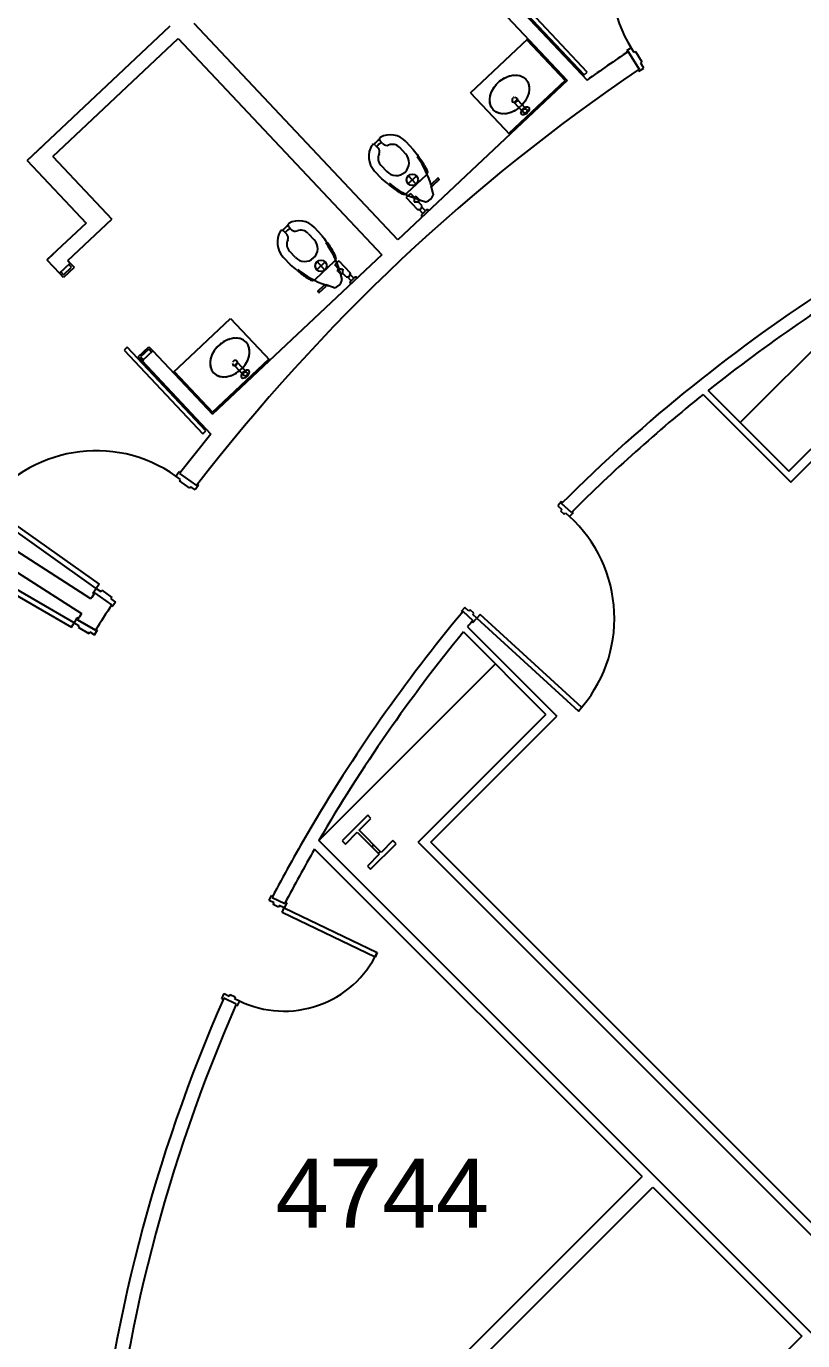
# Model space of a CAD drawing. Header units: inches. Extents: x -1050 to 5570, y -48 to 4302.
# Drawn here: x 309.5 to 580.3, y 3409.2 to 3867.5 of the extents above; entities that cross this region are included whole.
import ezdxf

# ---------------------------------------------------------------- set-up
doc = ezdxf.new("R2010")
doc.units = ezdxf.units.IN
doc.header["$LTSCALE"] = 98
doc.header["$MEASUREMENT"] = 0
for name, color, linetype in [('A-ANNO-ROOM', 4, 'CONTINUOUS'), ('A-COLS', 5, 'CONTINUOUS'), ('A-DOOR', 2, 'CONTINUOUS'), ('A-FLOR-PFIX', 2, 'CONTINUOUS'), ('A-WALL-FULL', 6, 'CONTINUOUS')]:
    doc.layers.add(name, color=color, linetype=linetype)
doc.styles.add('Arial', font='arial.ttf')

msp = doc.modelspace()

# ---------------------------------------------------------------- linework, layer by layer
at = {"layer": 'A-COLS'}
for p, q in [((428.57, 3592.38), (419.66, 3583.46)), ((425.55, 3587.16), (429.67, 3591.27)), ((429.67, 3591.27), (428.57, 3592.38)), ((420.76, 3582.36), (424.87, 3586.48)), ((424.87, 3586.48), (432.57, 3578.78)), ((433.25, 3579.46), (425.55, 3587.16)), ((419.66, 3583.46), (420.76, 3582.36)), ((429.56, 3573.57), (438.47, 3582.48)), ((429.95, 3581.4), (430.63, 3582.08)), ((432.25, 3579.1), (432.93, 3579.78)), ((437.36, 3583.58), (433.25, 3579.46)), ((438.47, 3582.48), (437.36, 3583.58)), ((432.57, 3578.78), (428.45, 3574.67)), ((428.45, 3574.67), (429.56, 3573.57))]:
    msp.add_line(p, q, dxfattribs=at)
at = {"layer": 'A-DOOR'}
for p, q in [((476.62, 3879.68), (504.03, 3850.54)), ((505.12, 3851.57), (477.71, 3880.71)), ((520.45, 3859.98), (518.75, 3858.92)), ((521.47, 3858.33), (520.45, 3859.98)), ((518.75, 3858.92), (519.02, 3858.49)), ((519.02, 3858.49), (519.44, 3858.76)), ((519.44, 3858.76), (523.27, 3852.6)), ((522, 3858.66), (521.47, 3858.33)), ((524.32, 3854.95), (522, 3858.66)), ((523.79, 3854.62), (524.32, 3854.95)), ((504.03, 3850.54), (505.12, 3851.57)), ((523.27, 3852.6), (522.85, 3852.34)), ((522.85, 3852.34), (523.11, 3851.91)), ((523.11, 3851.91), (524.81, 3852.97)), ((524.81, 3852.97), (523.79, 3854.62)), ((321.07, 3781.41), (321.53, 3781.84)), ((322.44, 3779.96), (321.07, 3781.41)), ((321.53, 3781.84), (322.47, 3780.84)), ((326.17, 3783.46), (322.44, 3779.96)), ((322.47, 3780.84), (325.29, 3783.49)), ((324.35, 3784.5), (324.81, 3784.92)), ((325.29, 3783.49), (324.35, 3784.5)), ((324.81, 3784.92), (326.18, 3783.47)), ((344.69, 3755.58), (343.6, 3754.55)), ((343.6, 3754.55), (371.01, 3725.41)), ((372.1, 3726.44), (344.69, 3755.58)), ((348.48, 3752.28), (352.21, 3755.79)), ((348.48, 3752.28), (352.21, 3755.78)), ((352.19, 3754.91), (349.36, 3752.25)), ((352.19, 3754.9), (349.37, 3752.25)), ((352.19, 3754.91), (353.13, 3753.9)), ((352.21, 3755.79), (353.59, 3754.33)), ((353.58, 3754.33), (353.13, 3753.9)), ((353.58, 3754.33), (353.13, 3753.9)), ((348.48, 3752.28), (349.85, 3750.82)), ((349.36, 3752.25), (350.31, 3751.25)), ((350.31, 3751.25), (349.85, 3750.82)), ((350.31, 3751.25), (349.85, 3750.82)), ((371.01, 3725.41), (372.1, 3726.44)), ((361.68, 3710.63), (362.84, 3712.26)), ((363.26, 3709.5), (361.68, 3710.63)), ((362.84, 3712.26), (363.25, 3711.97)), ((362.9, 3708.99), (363.26, 3709.5)), ((366.47, 3706.46), (362.9, 3708.99)), ((363.25, 3711.97), (362.96, 3711.56)), ((362.96, 3711.56), (368.87, 3707.36)), ((366.83, 3706.97), (366.47, 3706.46)), ((368.41, 3705.85), (366.83, 3706.97)), ((369.57, 3707.48), (368.41, 3705.85)), ((368.87, 3707.36), (369.16, 3707.77)), ((369.16, 3707.77), (369.57, 3707.48)), ((333.88, 3671.5), (294.75, 3699.3)), ((295.76, 3700.73), (334.89, 3672.93)), ((496.15, 3701.82), (494.8, 3700.34)), ((494.8, 3700.34), (496.23, 3699.04)), ((496.23, 3699.04), (495.81, 3698.57)), ((496.52, 3701.48), (496.15, 3701.82)), ((496.18, 3701.11), (496.52, 3701.48)), ((499.6, 3697.99), (496.18, 3701.11)), ((495.81, 3698.57), (497.1, 3697.39)), ((497.1, 3697.39), (497.52, 3697.86)), ((497.52, 3697.86), (498.96, 3696.55)), ((498.96, 3696.55), (500.3, 3698.03)), ((499.94, 3698.36), (499.6, 3697.99)), ((500.3, 3698.03), (499.94, 3698.36)), ((283.76, 3682.06), (325.28, 3657.99)), ((326.16, 3659.5), (284.63, 3683.58)), ((332.72, 3669.87), (333.88, 3671.5)), ((334.89, 3672.93), (333.88, 3671.5)), ((333.88, 3671.5), (335.46, 3670.38)), ((333.13, 3669.58), (332.72, 3669.87)), ((333.42, 3669.99), (333.13, 3669.58)), ((339.33, 3665.79), (333.43, 3669.97)), ((335.46, 3670.38), (335.81, 3670.88)), ((335.81, 3670.88), (339.38, 3668.35)), ((339.38, 3668.35), (339.02, 3667.84)), ((339.02, 3667.84), (340.6, 3666.72)), ((339.04, 3665.38), (339.33, 3665.79)), ((339.44, 3665.09), (339.04, 3665.38)), ((340.6, 3666.72), (339.44, 3665.09)), ((462.44, 3664.89), (461.09, 3663.41)), ((461.09, 3663.41), (461.46, 3663.08)), ((461.46, 3663.08), (461.8, 3663.45)), ((461.8, 3663.45), (465.21, 3660.33)), ((463.87, 3663.59), (462.44, 3664.89)), ((464.29, 3664.04), (463.87, 3663.59)), ((465.58, 3662.86), (464.29, 3664.04)), ((465.16, 3662.41), (465.58, 3662.86)), ((466.59, 3661.1), (465.16, 3662.41)), ((467.77, 3662.39), (466.59, 3661.1)), ((503.22, 3630.03), (467.77, 3662.39)), ((325.28, 3657.99), (326.16, 3659.5)), ((327.16, 3661.23), (326.16, 3659.5)), ((326.16, 3659.5), (327.84, 3658.53)), ((327.6, 3660.98), (327.16, 3661.23)), ((327.34, 3660.55), (327.6, 3660.98)), ((333.62, 3656.91), (327.36, 3660.54)), ((327.84, 3658.53), (327.53, 3658)), ((327.53, 3658), (331.31, 3655.8)), ((465.21, 3660.33), (464.88, 3659.96)), ((464.88, 3659.96), (465.25, 3659.62)), ((465.25, 3659.62), (466.59, 3661.1)), ((466.59, 3661.1), (502.04, 3628.74)), ((331.31, 3655.8), (331.62, 3656.34)), ((331.62, 3656.34), (333.3, 3655.36)), ((333.3, 3655.36), (334.3, 3657.09)), ((333.87, 3657.35), (333.62, 3656.91)), ((334.3, 3657.09), (333.87, 3657.35)), ((502.04, 3628.74), (503.22, 3630.03)), ((394.14, 3562.65), (395.01, 3564.45)), ((395.89, 3561.81), (394.14, 3562.65)), ((395.01, 3564.45), (395.46, 3564.23)), ((395.46, 3564.23), (395.25, 3563.78)), ((395.25, 3563.78), (399.64, 3561.67)), ((395.62, 3561.25), (395.89, 3561.81)), ((400.31, 3561.9), (399.44, 3560.1)), ((399.64, 3561.67), (399.86, 3562.12)), ((399.86, 3562.12), (400.31, 3561.9)), ((397.43, 3560.38), (395.62, 3561.25)), ((397.69, 3560.94), (397.43, 3560.38)), ((399.44, 3560.1), (397.69, 3560.94)), ((398.68, 3558.52), (399.44, 3560.1)), ((431.12, 3542.92), (398.68, 3558.52)), ((399.44, 3560.1), (431.88, 3544.5)), ((431.88, 3544.5), (431.12, 3542.92)), ((377.68, 3528.4), (378.54, 3530.2)), ((378.54, 3530.2), (380.29, 3529.36)), ((380.29, 3529.36), (380.56, 3529.93)), ((380.56, 3529.93), (382.36, 3529.06)), ((378.13, 3528.18), (377.68, 3528.4)), ((378.34, 3528.63), (378.13, 3528.18)), ((382.74, 3526.52), (378.34, 3528.63)), ((382.36, 3529.06), (382.09, 3528.5)), ((382.09, 3528.5), (383.84, 3527.66)), ((382.52, 3526.07), (382.74, 3526.52)), ((382.97, 3525.85), (382.52, 3526.07)), ((383.84, 3527.66), (382.97, 3525.85))]:
    msp.add_line(p, q, dxfattribs=at)
for centre, radius, start, end in [((561.2, 3885.34), 48, 121.8976, 211.8976), ((561.2, 3885.34), 48, 121.8976, 211.8976), ((333.88, 3671.5), 48, 54.6008, 144.6008), ((333.88, 3671.5), 48, 54.6008, 144.6008), ((466.59, 3661.1), 48, 317.6072, 47.6072), ((466.59, 3661.1), 48, 317.6072, 47.6072), ((399.44, 3560.1), 36, 244.3181, 334.3181), ((399.44, 3560.1), 36, 244.3181, 334.3181)]:
    msp.add_arc(centre, radius, start, end, dxfattribs=at)
at = {"layer": 'A-FLOR-PFIX'}
for p, q in [((464.38, 3844.34), (484.41, 3863.19)), ((484.05, 3862.84), (497.41, 3848.64)), ((477.42, 3850.02), (478.86, 3850.41)), ((478.86, 3850.41), (480.26, 3850.51)), ((480.26, 3850.51), (481.56, 3850.32)), ((481.56, 3850.32), (482.71, 3849.83)), ((471.75, 3844.69), (472.5, 3846.07)), ((472.5, 3846.07), (473.49, 3847.34)), ((473.49, 3847.34), (474.68, 3848.45)), ((474.68, 3848.45), (476.01, 3849.36)), ((476.01, 3849.36), (477.42, 3850.02)), ((497.41, 3848.64), (477.74, 3830.14)), ((482.55, 3849.93), (482.77, 3849.8)), ((482.71, 3849.83), (483.65, 3849.08)), ((483.65, 3849.08), (484.34, 3848.1)), ((484.34, 3848.1), (484.75, 3846.93)), ((484.87, 3845.62), (484.69, 3844.22)), ((484.75, 3846.93), (484.87, 3845.62)), ((464.38, 3844.34), (478.08, 3829.78)), ((471.09, 3841.89), (471.28, 3843.28)), ((471.21, 3840.58), (471.09, 3841.89)), ((471.28, 3843.28), (471.75, 3844.69)), ((479.1, 3841.11), (479.01, 3841.23)), ((479.49, 3840.92), (479.1, 3841.11)), ((480.12, 3841.03), (479.49, 3840.92)), ((479.59, 3840.95), (480.68, 3841.97)), ((482.85, 3837.49), (479.59, 3840.95)), ((479.85, 3842.75), (480.39, 3842.59)), ((480.79, 3841.65), (480.12, 3841.03)), ((480.39, 3842.59), (480.72, 3842.24)), ((480.68, 3841.97), (483.94, 3838.51)), ((480.72, 3842.24), (480.83, 3841.87)), ((480.83, 3841.87), (480.79, 3841.65)), ((483.46, 3841.44), (482.47, 3840.17)), ((484.21, 3842.81), (483.46, 3841.44)), ((484.69, 3844.22), (484.21, 3842.81)), ((471.62, 3839.4), (471.21, 3840.58)), ((471.66, 3839.34), (471.54, 3839.57)), ((472.31, 3838.42), (471.62, 3839.4)), ((473.25, 3837.67), (472.31, 3838.42)), ((474.4, 3837.19), (473.25, 3837.67)), ((475.7, 3836.99), (474.4, 3837.19)), ((477.1, 3837.09), (475.7, 3836.99)), ((478.54, 3837.48), (477.1, 3837.09)), ((479.96, 3838.14), (478.54, 3837.48)), ((481.29, 3839.05), (479.96, 3838.14)), ((482.47, 3840.17), (481.29, 3839.05)), ((433.85, 3826.56), (432.83, 3827.65)), ((441.89, 3827.3), (444.44, 3824.58)), ((431.17, 3826.09), (432.19, 3824.99)), ((441.76, 3823.06), (439.7, 3825.25)), ((433.15, 3819.08), (435.2, 3816.89)), ((433.52, 3814.3), (430.96, 3817.02)), ((448.89, 3815.56), (442.25, 3809.31)), ((445.59, 3815.34), (442.67, 3812.6)), ((445.5, 3812.51), (442.76, 3815.42)), ((453, 3814.56), (450.7, 3812.4)), ((453.48, 3814.04), (451.19, 3811.88)), ((453.5, 3814.16), (453.12, 3814.56)), ((442.92, 3808.71), (443.09, 3808.87)), ((443.09, 3808.87), (443.36, 3809.12)), ((443.36, 3809.12), (443.46, 3809.21)), ((444.83, 3807.76), (443.46, 3809.21)), ((451.42, 3809.19), (450.7, 3811.9)), ((450.92, 3811.28), (450.84, 3811.36)), ((442, 3807.84), (442.21, 3808.04)), ((442, 3807.84), (445.94, 3803.65)), ((442.21, 3808.04), (442.54, 3808.35)), ((442.54, 3808.35), (442.73, 3808.53)), ((442.73, 3808.53), (442.92, 3808.71)), ((445.37, 3808.27), (444.83, 3807.76)), ((445.37, 3808.27), (445.57, 3808.06)), ((445.57, 3808.06), (445.71, 3807.91)), ((445.71, 3807.91), (445.88, 3807.73)), ((445.79, 3807.29), (448.45, 3806.4)), ((445.88, 3807.73), (446.23, 3807.35)), ((446.2, 3806.3), (446.74, 3806.81)), ((447.4, 3805.02), (446.2, 3806.3)), ((446.23, 3807.35), (446.54, 3807.03)), ((446.54, 3807.03), (446.65, 3806.91)), ((446.65, 3806.91), (446.74, 3806.81)), ((446.75, 3806.75), (446.92, 3806.91)), ((448.66, 3803.13), (447.42, 3804.45)), ((447.75, 3802.27), (446.51, 3803.6)), ((447.59, 3801.09), (447.34, 3801.35)), ((447.75, 3802.27), (448.66, 3803.13)), ((449.85, 3803.22), (449.61, 3803.48)), ((400.33, 3795.02), (399.3, 3796.11)), ((400.96, 3797.67), (401.99, 3796.58)), ((407.83, 3795.27), (409.89, 3793.08)), ((412.58, 3794.61), (410.02, 3797.32)), ((399.09, 3787.05), (401.65, 3784.33)), ((403.33, 3786.92), (401.28, 3789.1)), ((410.38, 3779.33), (417.03, 3785.58)), ((410.81, 3782.62), (413.72, 3785.36)), ((413.64, 3782.53), (410.89, 3785.45)), ((417.15, 3784.47), (417.05, 3784.38)), ((418.42, 3782.92), (417.05, 3784.38)), ((417.42, 3784.72), (417.15, 3784.47)), ((417.59, 3784.88), (417.42, 3784.72)), ((417.78, 3785.06), (417.59, 3784.88)), ((417.97, 3785.24), (417.78, 3785.06)), ((417.88, 3782.4), (418.42, 3782.92)), ((417.88, 3782.4), (418.08, 3782.19)), ((418.3, 3785.54), (417.97, 3785.24)), ((418.08, 3782.19), (418.22, 3782.04)), ((418.22, 3782.04), (418.38, 3781.86)), ((418.51, 3785.75), (418.3, 3785.54)), ((418.38, 3781.86), (418.74, 3781.49)), ((418.51, 3785.75), (422.45, 3781.55)), ((418.74, 3781.49), (419.05, 3781.16)), ((418.83, 3781.93), (419.56, 3779.22)), ((419.79, 3781.46), (419.25, 3780.95)), ((421, 3780.18), (419.79, 3781.46)), ((411.14, 3775.18), (413.43, 3777.33)), ((411.62, 3774.66), (413.92, 3776.82)), ((416.59, 3776.42), (413.92, 3777.31)), ((414.54, 3777.05), (414.46, 3777.13)), ((419.05, 3781.16), (419.15, 3781.05)), ((419.31, 3780.94), (419.14, 3780.78)), ((419.15, 3781.05), (419.25, 3780.95)), ((422.81, 3778.81), (421.56, 3780.13)), ((422.64, 3777.62), (422.4, 3777.88)), ((423.72, 3779.66), (422.47, 3780.99)), ((423.72, 3779.66), (422.81, 3778.81)), ((424.91, 3779.75), (424.66, 3780.02)), ((411.5, 3774.65), (411.12, 3775.05)), ((360.68, 3746.79), (380.71, 3765.63)), ((380.71, 3765.63), (394.41, 3751.07)), ((381.35, 3758.69), (379.91, 3758.3)), ((382.75, 3758.78), (381.35, 3758.69)), ((384.05, 3758.59), (382.75, 3758.78)), ((385.2, 3758.1), (384.05, 3758.59)), ((374.99, 3754.34), (374.24, 3752.96)), ((375.98, 3755.61), (374.99, 3754.34)), ((377.17, 3756.72), (375.98, 3755.61)), ((378.5, 3757.63), (377.17, 3756.72)), ((379.91, 3758.3), (378.5, 3757.63)), ((385.26, 3758.07), (385.04, 3758.2)), ((386.14, 3757.35), (385.2, 3758.1)), ((386.83, 3756.37), (386.14, 3757.35)), ((387.24, 3755.2), (386.83, 3756.37)), ((387.17, 3752.49), (387.36, 3753.89)), ((387.36, 3753.89), (387.24, 3755.2)), ((373.77, 3751.55), (373.58, 3750.16)), ((373.58, 3750.16), (373.7, 3748.85)), ((374.24, 3752.96), (373.77, 3751.55)), ((374.4, 3732.93), (394.07, 3751.43)), ((381.36, 3750.09), (381.48, 3749.55)), ((381.48, 3749.55), (381.81, 3749.2)), ((383.17, 3750.24), (382.08, 3749.22)), ((382.4, 3749.09), (383.06, 3749.72)), ((383.04, 3750.74), (382.92, 3750.84)), ((383.2, 3750.34), (383.04, 3750.74)), ((383.06, 3749.72), (383.2, 3750.34)), ((386.43, 3746.79), (383.17, 3750.24)), ((384.96, 3748.44), (385.95, 3749.71)), ((385.95, 3749.71), (386.7, 3751.08)), ((386.7, 3751.08), (387.17, 3752.49)), ((361.04, 3747.13), (374.4, 3732.93)), ((373.7, 3748.85), (374.11, 3747.67)), ((374.03, 3747.84), (374.15, 3747.61)), ((374.11, 3747.67), (374.8, 3746.69)), ((374.8, 3746.69), (375.74, 3745.94)), ((375.74, 3745.94), (376.89, 3745.46)), ((376.89, 3745.46), (378.19, 3745.26)), ((378.19, 3745.26), (379.59, 3745.36)), ((379.59, 3745.36), (381.03, 3745.75)), ((381.03, 3745.75), (382.45, 3746.41)), ((381.81, 3749.2), (382.18, 3749.07)), ((382.08, 3749.22), (385.33, 3745.76)), ((382.18, 3749.07), (382.4, 3749.09)), ((382.45, 3746.41), (383.77, 3747.32)), ((383.77, 3747.32), (384.96, 3748.44))]:
    msp.add_line(p, q, dxfattribs=at)
for centre, radius in [((483.39, 3838), 0.75), ((444.13, 3813.97), 2), ((412.27, 3783.99), 2), ((385.88, 3746.27), 0.75)]:
    msp.add_circle(centre, radius, dxfattribs=at)
for centre, radius, start, end in [((479.87, 3841.75), 1, 134.7353, 205.25), ((479.87, 3841.75), 1, 105.6889, 124.2499), ((436.42, 3822.16), 7, 122.8498, 143.6502), ((433.4, 3828.19), 0.787, 133.25, 223.25), ((436.42, 3822.16), 7.5, 43.25, 118.3621), ((436.42, 3822.16), 7.5, 148.1379, 223.25), ((430.59, 3825.55), 0.787, 43.25, 133.25), ((436.86, 3821.7), 6.45, 123.0661, 143.4339), ((435.73, 3821.51), 3.55, 155.0263, 223.25), ((430.89, 3823.76), 1.79, 335.0263, 43.25), ((435.16, 3827.79), 1.79, 223.25, 291.4737), ((438.48, 3819.98), 4.5, 223.25, 43.25), ((437.12, 3822.81), 3.55, 43.25, 111.4737), ((653.11, 3979.92), 260.14, 216.6639, 217.3065), ((422.4, 3804.33), 29.29, 14.9858, 36.9852), ((422.4, 3804.33), 29.79, 29.4237, 36.9852), ((265.73, 3615.51), 260.14, 49.1935, 49.8361), ((453.07, 3814.46), 0.116, 61.6364, 126.8636), ((453.39, 3814.11), 0.116, 319.6364, 24.8636), ((455.08, 3835.07), 29.79, 229.5148, 237.0763), ((455.08, 3835.07), 29.29, 229.5148, 251.5142), ((450.51, 3812.26), 0.149, 315.5753, 354.5898), ((450.82, 3812.28), 0.173, 134.3148, 190.3148), ((450.31, 3811.76), 0.58, 330.1381, 354.5898), ((451.04, 3811.69), 0.149, 91.9102, 174.5898), ((450.44, 3811.18), 0.488, 348.9908, 11.5612), ((451.07, 3812.01), 0.173, 256.1852, 312.1852), ((450.46, 3808.93), 1, 352.8094, 14.9858), ((446.33, 3804.7), 1.12, 249.5964, 16.8121), ((446.74, 3807.08), 0.33, 258.2519, 270.4924), ((448.77, 3807.35), 1, 251.5142, 274.218), ((447.95, 3809.91), 3.67, 284.1366, 342.55), ((404.56, 3792.18), 7.5, 43.25, 118.3621), ((447.64, 3801.56), 0.358, 149.9678, 214.5322), ((449.37, 3800.55), 2.36, 133.25, 149.9678), ((450.28, 3801.41), 2.36, 116.5322, 133.25), ((449.39, 3803.2), 0.358, 51.9678, 116.5322), ((404.56, 3792.18), 7.5, 148.1379, 223.25), ((398.73, 3795.57), 0.787, 43.25, 133.25), ((404.56, 3792.18), 7, 122.8498, 143.6502), ((404.99, 3791.72), 6.45, 123.0661, 143.4339), ((401.53, 3798.21), 0.787, 133.25, 223.25), ((403.29, 3797.81), 1.79, 223.25, 291.4737), ((405.25, 3792.84), 3.55, 43.25, 111.4737), ((403.86, 3791.53), 3.55, 155.0263, 223.25), ((399.02, 3793.79), 1.79, 335.0263, 43.25), ((406.61, 3790), 4.5, 223.25, 43.25), ((621.25, 3949.94), 260.14, 216.6639, 217.3065), ((390.54, 3774.36), 29.29, 14.9858, 36.9852), ((390.54, 3774.36), 29.79, 29.4237, 36.9852), ((233.87, 3585.53), 260.14, 49.1935, 49.8361), ((423.21, 3805.09), 29.79, 229.5148, 237.0763), ((423.21, 3805.09), 29.29, 229.5148, 251.5142), ((421.38, 3781.23), 1.12, 249.6879, 16.9036), ((413.55, 3777.21), 0.173, 76.1852, 132.1852), ((413.58, 3777.52), 0.149, 271.9102, 310.9247), ((413.79, 3776.94), 0.173, 314.3148, 10.3148), ((414.11, 3776.96), 0.149, 91.9102, 174.5898), ((414.09, 3777.69), 0.58, 271.9102, 296.3619), ((414.66, 3777.53), 0.488, 254.9388, 277.5092), ((416.08, 3779.93), 3.67, 283.95, 342.3634), ((418.98, 3780.96), 0.33, 356.0076, 8.2481), ((418.59, 3778.96), 1, 352.282, 14.9858), ((422.69, 3778.09), 0.358, 149.9678, 214.5322), ((424.42, 3777.09), 2.36, 133.25, 149.9678), ((425.33, 3777.94), 2.36, 116.5322, 133.25), ((424.44, 3779.73), 0.358, 51.9678, 116.5322), ((411.23, 3775.1), 0.116, 139.6364, 204.8636), ((411.55, 3774.76), 0.116, 241.6364, 306.8636), ((416.9, 3777.37), 1, 251.5142, 273.6906), ((382.35, 3750.02), 1, 142.2501, 160.8111), ((382.35, 3750.02), 1, 61.25, 131.7647)]:
    msp.add_arc(centre, radius, start, end, dxfattribs=at)
msp.add_ellipse((483.43, 3838.02), major_axis=(1.27, 1.2), ratio=0.571429, dxfattribs=at)
msp.add_ellipse((447.39, 3807.62), major_axis=(-0.813, -0.765), ratio=0.5, start_param=0.260484, end_param=0.3552, dxfattribs=at)
at = {"layer": 'A-FLOR-PFIX', "extrusion": (0, 0, -1)}
for centre, major_axis, ratio, start_param, end_param in [((418.41, 3780.35), (0.813, 0.765), 0.5, 0.260484, 0.3552), ((385.86, 3746.24), (1.27, 1.2), 0.571429, 3.141593, 9.424778)]:
    msp.add_ellipse(centre, major_axis=major_axis, ratio=ratio, start_param=start_param, end_param=end_param, dxfattribs=at)
at = {"layer": 'A-FLOR-PFIX'}
for points, knots in [([(477.15, 3849.92), (477.45, 3850.04), (477.77, 3850.15), (478.1, 3850.24), (478.13, 3850.25)], [5.1895316, 5.1895316, 5.1895316, 5.1895316, 5.3165414, 5.3302301, 5.3302301, 5.3302301, 5.3302301]), ([(478.65, 3850.37), (479, 3850.44), (479.36, 3850.49), (479.7, 3850.5), (479.7, 3850.5)], [5.4048623, 5.4048623, 5.4048623, 5.4048623, 5.5582024, 5.5583845, 5.5583845, 5.5583845, 5.5583845]), ([(480.12, 3850.51), (480.51, 3850.51), (480.95, 3850.45), (481.38, 3850.37), (481.45, 3850.35)], [5.6220806, 5.6220806, 5.6220806, 5.6220806, 5.7998634, 5.8343864, 5.8343864, 5.8343864, 5.8343864]), ([(481.49, 3850.33), (481.88, 3850.23), (482.29, 3850.1), (482.63, 3849.87), (482.66, 3849.85)], [5.8415235, 5.8415235, 5.8415235, 5.8415235, 6.0415243, 6.0587858, 6.0587858, 6.0587858, 6.0587858]), ([(472.17, 3845.52), (472.21, 3845.59), (472.38, 3845.87), (472.56, 3846.15), (472.71, 3846.36)], [4.3201203, 4.3201203, 4.3201203, 4.3201203, 4.3498975, 4.4498221, 4.4498221, 4.4498221, 4.4498221]), ([(473.14, 3846.93), (473.23, 3847.04), (473.44, 3847.28), (473.66, 3847.52), (473.8, 3847.66)], [4.541704, 4.541704, 4.541704, 4.541704, 4.5915585, 4.6652167, 4.6652167, 4.6652167, 4.6652167]), ([(474.34, 3848.17), (474.48, 3848.3), (474.73, 3848.5), (474.99, 3848.7), (475.1, 3848.77)], [4.7595613, 4.7595613, 4.7595613, 4.7595613, 4.8332195, 4.883074, 4.883074, 4.883074, 4.883074]), ([(475.7, 3849.17), (475.92, 3849.31), (476.21, 3849.48), (476.5, 3849.62), (476.57, 3849.66)], [4.9749558, 4.9749558, 4.9749558, 4.9749558, 5.0748804, 5.1046577, 5.1046577, 5.1046577, 5.1046577]), ([(484.36, 3848.05), (484.38, 3848.02), (484.56, 3847.65), (484.69, 3847.25), (484.76, 3846.85)], [0.2243995, 0.2243995, 0.2243995, 0.2243995, 0.241661, 0.4416618, 0.4416618, 0.4416618, 0.4416618]), ([(484.77, 3846.81), (484.79, 3846.74), (484.86, 3846.31), (484.88, 3845.86), (484.86, 3845.47)], [0.448799, 0.448799, 0.448799, 0.448799, 0.4833219, 0.6611047, 0.6611047, 0.6611047, 0.6611047]), ([(471.19, 3840.7), (471.18, 3840.77), (471.11, 3841.19), (471.08, 3841.64), (471.1, 3842.03)], [3.5903916, 3.5903916, 3.5903916, 3.5903916, 3.6249146, 3.8026973, 3.8026973, 3.8026973, 3.8026973]), ([(471.14, 3842.45), (471.14, 3842.45), (471.18, 3842.79), (471.24, 3843.14), (471.33, 3843.49)], [3.8663935, 3.8663935, 3.8663935, 3.8663935, 3.8665756, 4.0199157, 4.0199157, 4.0199157, 4.0199157]), ([(471.49, 3844), (471.5, 3844.03), (471.61, 3844.35), (471.74, 3844.67), (471.88, 3844.95)], [4.0945479, 4.0945479, 4.0945479, 4.0945479, 4.1082365, 4.2352464, 4.2352464, 4.2352464, 4.2352464]), ([(483.79, 3841.98), (483.75, 3841.92), (483.59, 3841.63), (483.4, 3841.35), (483.25, 3841.14)], [1.1785276, 1.1785276, 1.1785276, 1.1785276, 1.2083049, 1.3082295, 1.3082295, 1.3082295, 1.3082295]), ([(484.47, 3843.51), (484.46, 3843.48), (484.35, 3843.15), (484.22, 3842.83), (484.08, 3842.55)], [0.9529552, 0.9529552, 0.9529552, 0.9529552, 0.9666439, 1.0936537, 1.0936537, 1.0936537, 1.0936537]), ([(484.82, 3845.05), (484.82, 3845.05), (484.79, 3844.71), (484.72, 3844.36), (484.63, 3844.02)], [0.7248008, 0.7248008, 0.7248008, 0.7248008, 0.7249829, 0.878323, 0.878323, 0.878323, 0.878323]), ([(471.6, 3839.45), (471.59, 3839.48), (471.41, 3839.85), (471.27, 3840.26), (471.2, 3840.65)], [3.3659921, 3.3659921, 3.3659921, 3.3659921, 3.3832536, 3.5832545, 3.5832545, 3.5832545, 3.5832545]), ([(474.47, 3837.17), (474.08, 3837.27), (473.67, 3837.41), (473.33, 3837.63), (473.3, 3837.65)], [2.6999308, 2.6999308, 2.6999308, 2.6999308, 2.8999317, 2.9171932, 2.9171932, 2.9171932, 2.9171932]), ([(475.84, 3836.99), (475.45, 3837), (475.01, 3837.06), (474.58, 3837.14), (474.51, 3837.15)], [2.480488, 2.480488, 2.480488, 2.480488, 2.6582707, 2.6927937, 2.6927937, 2.6927937, 2.6927937]), ([(477.31, 3837.13), (476.96, 3837.06), (476.61, 3837.01), (476.26, 3837), (476.26, 3837)], [2.2632696, 2.2632696, 2.2632696, 2.2632696, 2.4166097, 2.4167919, 2.4167919, 2.4167919, 2.4167919]), ([(478.81, 3837.59), (478.51, 3837.47), (478.19, 3837.36), (477.86, 3837.26), (477.83, 3837.25)], [2.0479389, 2.0479389, 2.0479389, 2.0479389, 2.1749488, 2.1886374, 2.1886374, 2.1886374, 2.1886374]), ([(480.27, 3838.33), (480.05, 3838.19), (479.76, 3838.03), (479.46, 3837.88), (479.39, 3837.85)], [1.8333632, 1.8333632, 1.8333632, 1.8333632, 1.9332878, 1.963065, 1.963065, 1.963065, 1.963065]), ([(481.62, 3839.34), (481.48, 3839.21), (481.23, 3839), (480.97, 3838.81), (480.86, 3838.73)], [1.6179686, 1.6179686, 1.6179686, 1.6179686, 1.6916268, 1.7414813, 1.7414813, 1.7414813, 1.7414813]), ([(482.82, 3840.57), (482.74, 3840.47), (482.53, 3840.22), (482.3, 3839.98), (482.17, 3839.85)], [1.4001113, 1.4001113, 1.4001113, 1.4001113, 1.4499658, 1.523624, 1.523624, 1.523624, 1.523624]), ([(449.22, 3817.31), (449.27, 3817.19), (449.33, 3817.01), (449.37, 3816.76), (449.37, 3816.57), (449.35, 3816.39), (449.29, 3816.14), (449.15, 3815.85), (448.99, 3815.65), (448.89, 3815.56)], [0, 0, 0, 0, 0.2, 0.3, 0.4, 0.5, 0.6, 0.8, 1, 1, 1, 1]), ([(442.25, 3809.31), (442.16, 3809.22), (442, 3809.11), (441.77, 3809), (441.6, 3808.95), (441.45, 3808.92), (441.33, 3808.91), (441.23, 3808.9), (441.14, 3808.9), (441.02, 3808.91), (440.88, 3808.94), (440.7, 3808.99), (440.57, 3809.05), (440.49, 3809.09)], [0, 0, 0, 0, 0.2, 0.3, 0.4, 0.475, 0.55, 0.5875, 0.625, 0.7, 0.775, 0.85, 1, 1, 1, 1]), ([(444.81, 3807.13), (444.81, 3807.11), (444.81, 3807.07), (444.8, 3806.99), (444.8, 3806.92), (444.8, 3806.88)], [0.5714286, 0.5714286, 0.5714286, 0.5714286, 0.6071429, 0.6428571, 0.7142855, 0.7142855, 0.7142855, 0.7142855]), ([(444.83, 3807.76), (444.83, 3807.76), (444.82, 3807.75), (444.82, 3807.73), (444.82, 3807.71), (444.82, 3807.68), (444.82, 3807.65), (444.82, 3807.61), (444.82, 3807.57), (444.82, 3807.52), (444.82, 3807.47), (444.82, 3807.42), (444.81, 3807.39), (444.81, 3807.37)], [0, 0, 0, 0, 0.0714286, 0.1071429, 0.1428571, 0.1785714, 0.2142857, 0.25, 0.2857143, 0.3214286, 0.3571429, 0.3928571, 0.4285713, 0.4285713, 0.4285713, 0.4285713]), ([(444.81, 3807.37), (444.81, 3807.35), (444.81, 3807.31), (444.81, 3807.24), (444.81, 3807.18), (444.81, 3807.13)], [0.4285714, 0.4285714, 0.4285714, 0.4285714, 0.4642857, 0.5, 0.5714284, 0.5714284, 0.5714284, 0.5714284]), ([(445.25, 3806.33), (445.29, 3806.33), (445.37, 3806.32), (445.44, 3806.32), (445.48, 3806.32)], [0.25, 0.25, 0.25, 0.25, 0.3125, 0.375, 0.375, 0.375, 0.375]), ([(445.48, 3806.32), (445.52, 3806.32), (445.57, 3806.32), (445.64, 3806.32), (445.68, 3806.32), (445.7, 3806.31)], [0.375, 0.375, 0.375, 0.375, 0.4375, 0.46875, 0.5, 0.5, 0.5, 0.5]), ([(445.7, 3806.31), (445.71, 3806.31), (445.75, 3806.31), (445.8, 3806.31), (445.84, 3806.31), (445.87, 3806.31), (445.89, 3806.31)], [0.5000002, 0.5000002, 0.5000002, 0.5000002, 0.53125, 0.5625, 0.59375, 0.625, 0.625, 0.625, 0.625]), ([(445.89, 3806.31), (445.9, 3806.31), (445.93, 3806.31), (445.97, 3806.31), (446.01, 3806.31), (446.05, 3806.3), (446.08, 3806.3), (446.12, 3806.3), (446.14, 3806.3), (446.16, 3806.3)], [0.625, 0.625, 0.625, 0.625, 0.65625, 0.6875, 0.71875, 0.75, 0.78125, 0.8125, 0.8749999, 0.8749999, 0.8749999, 0.8749999]), ([(417.03, 3785.58), (417.12, 3785.67), (417.24, 3785.82), (417.37, 3786.05), (417.43, 3786.21), (417.47, 3786.36), (417.49, 3786.48), (417.5, 3786.57), (417.5, 3786.67), (417.5, 3786.79), (417.48, 3786.93), (417.44, 3787.11), (417.39, 3787.24), (417.35, 3787.33)], [0, 0, 0, 0, 0.2, 0.3, 0.4, 0.475, 0.55, 0.5875, 0.625, 0.7, 0.775, 0.85, 1, 1, 1, 1]), ([(418.42, 3782.92), (418.42, 3782.92), (418.43, 3782.92), (418.45, 3782.92), (418.47, 3782.92), (418.5, 3782.92), (418.53, 3782.92), (418.57, 3782.91), (418.61, 3782.91), (418.66, 3782.91), (418.71, 3782.91), (418.76, 3782.91), (418.79, 3782.91), (418.81, 3782.91)], [0, 0, 0, 0, 0.0714286, 0.1071429, 0.1428571, 0.1785714, 0.2142857, 0.25, 0.2857143, 0.3214286, 0.3571429, 0.3928571, 0.4285713, 0.4285713, 0.4285713, 0.4285713]), ([(418.81, 3782.91), (418.83, 3782.91), (418.87, 3782.9), (418.94, 3782.9), (419, 3782.9), (419.04, 3782.9)], [0.4285714, 0.4285714, 0.4285714, 0.4285714, 0.4642857, 0.5, 0.5714284, 0.5714284, 0.5714284, 0.5714284]), ([(419.04, 3782.9), (419.06, 3782.9), (419.11, 3782.9), (419.19, 3782.89), (419.26, 3782.89), (419.3, 3782.89)], [0.5714286, 0.5714286, 0.5714286, 0.5714286, 0.6071429, 0.6428571, 0.7142855, 0.7142855, 0.7142855, 0.7142855]), ([(419.8, 3781.77), (419.8, 3781.76), (419.8, 3781.73), (419.8, 3781.68), (419.8, 3781.65), (419.8, 3781.61), (419.8, 3781.58), (419.8, 3781.54), (419.79, 3781.51), (419.79, 3781.5)], [0.625, 0.625, 0.625, 0.625, 0.65625, 0.6875, 0.71875, 0.75, 0.78125, 0.8125, 0.8749999, 0.8749999, 0.8749999, 0.8749999]), ([(419.81, 3781.96), (419.81, 3781.95), (419.81, 3781.91), (419.81, 3781.86), (419.8, 3781.82), (419.8, 3781.78), (419.8, 3781.77)], [0.5000002, 0.5000002, 0.5000002, 0.5000002, 0.53125, 0.5625, 0.59375, 0.625, 0.625, 0.625, 0.625]), ([(419.82, 3782.4), (419.82, 3782.36), (419.82, 3782.29), (419.82, 3782.21), (419.81, 3782.18)], [0.25, 0.25, 0.25, 0.25, 0.3125, 0.375, 0.375, 0.375, 0.375]), ([(419.81, 3782.18), (419.81, 3782.14), (419.81, 3782.09), (419.81, 3782.01), (419.81, 3781.98), (419.81, 3781.96)], [0.375, 0.375, 0.375, 0.375, 0.4375, 0.46875, 0.5, 0.5, 0.5, 0.5]), ([(408.62, 3779.12), (408.73, 3779.06), (408.91, 3778.99), (409.15, 3778.94), (409.34, 3778.92), (409.53, 3778.93), (409.78, 3778.98), (410.08, 3779.09), (410.29, 3779.25), (410.38, 3779.33)], [0, 0, 0, 0, 0.2, 0.3, 0.4, 0.5, 0.6, 0.8, 1, 1, 1, 1]), ([(380.62, 3758.52), (380.59, 3758.51), (380.26, 3758.42), (379.94, 3758.31), (379.64, 3758.19)], [4.0945479, 4.0945479, 4.0945479, 4.0945479, 4.1082365, 4.2352464, 4.2352464, 4.2352464, 4.2352464]), ([(382.19, 3758.77), (382.19, 3758.77), (381.84, 3758.76), (381.49, 3758.71), (381.14, 3758.64)], [3.8663935, 3.8663935, 3.8663935, 3.8663935, 3.8665756, 4.0199157, 4.0199157, 4.0199157, 4.0199157]), ([(383.93, 3758.62), (383.87, 3758.63), (383.45, 3758.73), (383, 3758.78), (382.61, 3758.78)], [3.5903916, 3.5903916, 3.5903916, 3.5903916, 3.6249146, 3.8026973, 3.8026973, 3.8026973, 3.8026973]), ([(385.15, 3758.13), (385.13, 3758.15), (384.76, 3758.35), (384.37, 3758.5), (383.98, 3758.6)], [3.3659921, 3.3659921, 3.3659921, 3.3659921, 3.3832536, 3.5832545, 3.5832545, 3.5832545, 3.5832545]), ([(375.2, 3754.64), (375.05, 3754.42), (374.87, 3754.14), (374.7, 3753.86), (374.66, 3753.79)], [4.9749558, 4.9749558, 4.9749558, 4.9749558, 5.0748804, 5.1046577, 5.1046577, 5.1046577, 5.1046577]), ([(376.28, 3755.93), (376.15, 3755.79), (375.93, 3755.55), (375.72, 3755.31), (375.63, 3755.21)], [4.7595613, 4.7595613, 4.7595613, 4.7595613, 4.8332195, 4.883074, 4.883074, 4.883074, 4.883074]), ([(377.59, 3757.05), (377.48, 3756.97), (377.22, 3756.77), (376.97, 3756.57), (376.83, 3756.44)], [4.541704, 4.541704, 4.541704, 4.541704, 4.5915585, 4.6652167, 4.6652167, 4.6652167, 4.6652167]), ([(379.06, 3757.93), (378.99, 3757.89), (378.7, 3757.75), (378.4, 3757.58), (378.18, 3757.45)], [4.3201203, 4.3201203, 4.3201203, 4.3201203, 4.3498975, 4.4498221, 4.4498221, 4.4498221, 4.4498221]), ([(387.25, 3755.12), (387.18, 3755.52), (387.07, 3755.94), (386.86, 3756.29), (386.85, 3756.32)], [2.6999308, 2.6999308, 2.6999308, 2.6999308, 2.8999317, 2.9171932, 2.9171932, 2.9171932, 2.9171932]), ([(387.35, 3753.74), (387.37, 3754.13), (387.34, 3754.57), (387.28, 3755.01), (387.27, 3755.08)], [2.480488, 2.480488, 2.480488, 2.480488, 2.6582707, 2.6927937, 2.6927937, 2.6927937, 2.6927937]), ([(373.59, 3750.3), (373.57, 3749.91), (373.61, 3749.47), (373.66, 3749.03), (373.67, 3748.96)], [5.6220806, 5.6220806, 5.6220806, 5.6220806, 5.7998634, 5.8343864, 5.8343864, 5.8343864, 5.8343864]), ([(373.82, 3751.76), (373.73, 3751.41), (373.66, 3751.06), (373.63, 3750.72), (373.63, 3750.72)], [5.4048623, 5.4048623, 5.4048623, 5.4048623, 5.5582024, 5.5583845, 5.5583845, 5.5583845, 5.5583845]), ([(374.37, 3753.23), (374.23, 3752.94), (374.1, 3752.62), (373.99, 3752.3), (373.98, 3752.27)], [5.1895316, 5.1895316, 5.1895316, 5.1895316, 5.3165414, 5.3302301, 5.3302301, 5.3302301, 5.3302301]), ([(385.74, 3749.41), (385.89, 3749.62), (386.08, 3749.9), (386.24, 3750.19), (386.28, 3750.25)], [1.8333632, 1.8333632, 1.8333632, 1.8333632, 1.9332878, 1.963065, 1.963065, 1.963065, 1.963065]), ([(386.57, 3750.82), (386.71, 3751.11), (386.84, 3751.43), (386.95, 3751.75), (386.96, 3751.78)], [2.0479389, 2.0479389, 2.0479389, 2.0479389, 2.1749488, 2.1886374, 2.1886374, 2.1886374, 2.1886374]), ([(387.12, 3752.29), (387.21, 3752.64), (387.28, 3752.98), (387.31, 3753.32), (387.31, 3753.32)], [2.2632696, 2.2632696, 2.2632696, 2.2632696, 2.4166097, 2.4167919, 2.4167919, 2.4167919, 2.4167919]), ([(373.69, 3748.93), (373.76, 3748.53), (373.87, 3748.1), (374.08, 3747.75), (374.1, 3747.73)], [5.8415235, 5.8415235, 5.8415235, 5.8415235, 6.0415243, 6.0587858, 6.0587858, 6.0587858, 6.0587858]), ([(375.79, 3745.92), (375.82, 3745.9), (376.18, 3745.7), (376.57, 3745.54), (376.96, 3745.44)], [0.2243995, 0.2243995, 0.2243995, 0.2243995, 0.241661, 0.4416618, 0.4416618, 0.4416618, 0.4416618]), ([(377.01, 3745.43), (377.07, 3745.41), (377.5, 3745.32), (377.94, 3745.27), (378.33, 3745.26)], [0.448799, 0.448799, 0.448799, 0.448799, 0.4833219, 0.6611047, 0.6611047, 0.6611047, 0.6611047]), ([(378.75, 3745.27), (378.75, 3745.27), (379.1, 3745.29), (379.45, 3745.33), (379.8, 3745.4)], [0.7248008, 0.7248008, 0.7248008, 0.7248008, 0.7249829, 0.878323, 0.878323, 0.878323, 0.878323]), ([(380.32, 3745.53), (380.35, 3745.53), (380.68, 3745.63), (381, 3745.74), (381.3, 3745.86)], [0.9529552, 0.9529552, 0.9529552, 0.9529552, 0.9666439, 1.0936537, 1.0936537, 1.0936537, 1.0936537]), ([(381.88, 3746.12), (381.95, 3746.15), (382.25, 3746.3), (382.54, 3746.46), (382.76, 3746.6)], [1.1785276, 1.1785276, 1.1785276, 1.1785276, 1.2083049, 1.3082295, 1.3082295, 1.3082295, 1.3082295]), ([(383.35, 3747), (383.46, 3747.08), (383.72, 3747.27), (383.97, 3747.48), (384.11, 3747.61)], [1.4001113, 1.4001113, 1.4001113, 1.4001113, 1.4499658, 1.523624, 1.523624, 1.523624, 1.523624]), ([(384.66, 3748.12), (384.79, 3748.26), (385.01, 3748.49), (385.22, 3748.74), (385.31, 3748.84)], [1.6179686, 1.6179686, 1.6179686, 1.6179686, 1.6916268, 1.7414813, 1.7414813, 1.7414813, 1.7414813])]:
    msp.add_open_spline(points, degree=3, knots=knots, dxfattribs=at)
for points in [[(448.35, 3818.97), (448.5, 3818.69), (448.8, 3818.14), (449.08, 3817.58), (449.22, 3817.31)], [(440.49, 3809.09), (440.22, 3809.25), (439.68, 3809.56), (439.15, 3809.89), (438.89, 3810.06)], [(444.79, 3806.61), (444.79, 3806.52), (444.79, 3806.43), (444.78, 3806.34)], [(444.78, 3806.34), (444.86, 3806.34), (444.94, 3806.34), (445.02, 3806.34)], [(444.8, 3806.88), (444.8, 3806.79), (444.79, 3806.7), (444.79, 3806.61)], [(445.02, 3806.34), (445.1, 3806.33), (445.18, 3806.33), (445.25, 3806.33)], [(446.16, 3806.3), (446.17, 3806.3), (446.19, 3806.3), (446.2, 3806.3), (446.2, 3806.3)], [(417.35, 3787.33), (417.22, 3787.61), (416.94, 3788.16), (416.64, 3788.71), (416.48, 3788.99)], [(419.3, 3782.89), (419.39, 3782.89), (419.47, 3782.89), (419.56, 3782.88)], [(419.56, 3782.88), (419.65, 3782.88), (419.75, 3782.88), (419.84, 3782.88)], [(419.79, 3781.5), (419.79, 3781.49), (419.79, 3781.47), (419.79, 3781.46), (419.79, 3781.46)], [(419.83, 3782.64), (419.83, 3782.56), (419.82, 3782.48), (419.82, 3782.4)], [(419.84, 3782.88), (419.83, 3782.8), (419.83, 3782.72), (419.83, 3782.64)], [(407.02, 3780.09), (407.28, 3779.91), (407.82, 3779.58), (408.35, 3779.27), (408.62, 3779.12)]]:
    msp.add_open_spline(points, degree=3, dxfattribs=at)
at = {"layer": 'A-WALL-FULL'}
for p, q in [((481.05, 3874.24), (505.03, 3848.75)), ((439.07, 3793.08), (368.08, 3868.54)), ((477.32, 3870.73), (498.11, 3848.62)), ((309.76, 3820.71), (359.52, 3867.52)), ((359.52, 3867.51), (359.36, 3867.36)), ((318.74, 3822.12), (362.44, 3863.23)), ((362.44, 3863.23), (433.43, 3787.77)), ((523.27, 3852.6), (519.44, 3858.76)), ((498.11, 3848.62), (439.07, 3793.08)), ((309.76, 3820.71), (315.23, 3825.85)), ((309.76, 3820.71), (330.32, 3798.86)), ((318.74, 3822.12), (339.29, 3800.27)), ((332.01, 3667.86), (119.58, 3804.5)), ((323.95, 3785.83), (339.29, 3800.26)), ((116.29, 3799.34), (328.7, 3662.71)), ((330.32, 3798.86), (316.71, 3786.05)), ((319.1, 3788.31), (316.63, 3785.98)), ((316.71, 3786.05), (321.08, 3781.41)), ((433.43, 3787.77), (374.38, 3732.22)), ((321.07, 3781.41), (324.81, 3784.92)), ((321.08, 3781.41), (324.81, 3784.92)), ((323.95, 3785.83), (324.81, 3784.92)), ((613.62, 3784.5), (558.46, 3729.34)), ((353.58, 3754.33), (349.85, 3750.82)), ((353.58, 3754.33), (349.85, 3750.82)), ((353.58, 3754.33), (374.38, 3732.22)), ((349.85, 3750.82), (373.83, 3725.33)), ((575.43, 3712.37), (613.62, 3750.55)), ((613.6, 3750.54), (575.43, 3712.37)), ((576.05, 3708.57), (613.6, 3746.12)), ((575.43, 3712.37), (547.28, 3740.53)), ((545.51, 3739.12), (576.05, 3708.57)), ((558.46, 3729.34), (575.43, 3712.37)), ((373.83, 3725.33), (368.35, 3718.48)), ((368.35, 3718.48), (362.95, 3711.56)), ((362.95, 3711.56), (368.87, 3707.36)), ((496.18, 3701.11), (499.6, 3697.99)), ((339.33, 3665.79), (333.43, 3669.97)), ((465.22, 3660.33), (461.8, 3663.45)), ((327.36, 3660.54), (333.62, 3656.91)), ((463.35, 3658.08), (494.46, 3626.98)), ((461.92, 3656.33), (490.65, 3627.59)), ((411.47, 3583.57), (473.07, 3645.18)), ((446.11, 3583.05), (490.65, 3627.59)), ((450.53, 3583.05), (494.46, 3626.98)), ((410.03, 3580.58), (524.22, 3466.4)), ((612.28, 3382.76), (411.47, 3583.57)), ((446.11, 3583.05), (612.37, 3416.79)), ((611.57, 3422), (450.53, 3583.05)), ((410.15, 3352.33), (524.22, 3466.4)), ((526.43, 3468.6), (526.44, 3468.62)), ((459.96, 3394.71), (527.93, 3462.68)), ((527.93, 3462.68), (579.91, 3410.71)), ((530.14, 3464.89), (530.16, 3464.91)), ((579.91, 3410.71), (511.93, 3342.74))]:
    msp.add_line(p, q, dxfattribs=at)
for radius, start, end in [(673.25, 124.06828, 125.5616), (666, 124.09192, 142.40655), (566, 110.2158, 135.0249), (561.37, 120.5035, 128.4791), (561.37, 128.7102, 135.0037), (673.25, 146.7715, 146.98868), (673.25, 147.50994, 147.72652), (666, 146.79514, 147.70288), (566, 140.1894, 149.7683), (561.37, 140.2107, 140.5087), (561.37, 140.7394, 149.7857), (566, 149.7683, 152.3438), (561.13, 150.1227, 152.3266), (566, 156.2925, 174.6279), (561.13, 156.3097, 174.7582)]:
    msp.add_arc((896.58, 3301.06), radius, start, end, dxfattribs=at)

# ---------------------------------------------------------------- texts
at = {"layer": 'A-ANNO-ROOM', "style": 'Arial'}
msp.add_text('4744', height=24, dxfattribs=at).set_placement((396.35, 3448.63))

doc.saveas('drawing.dxf')
